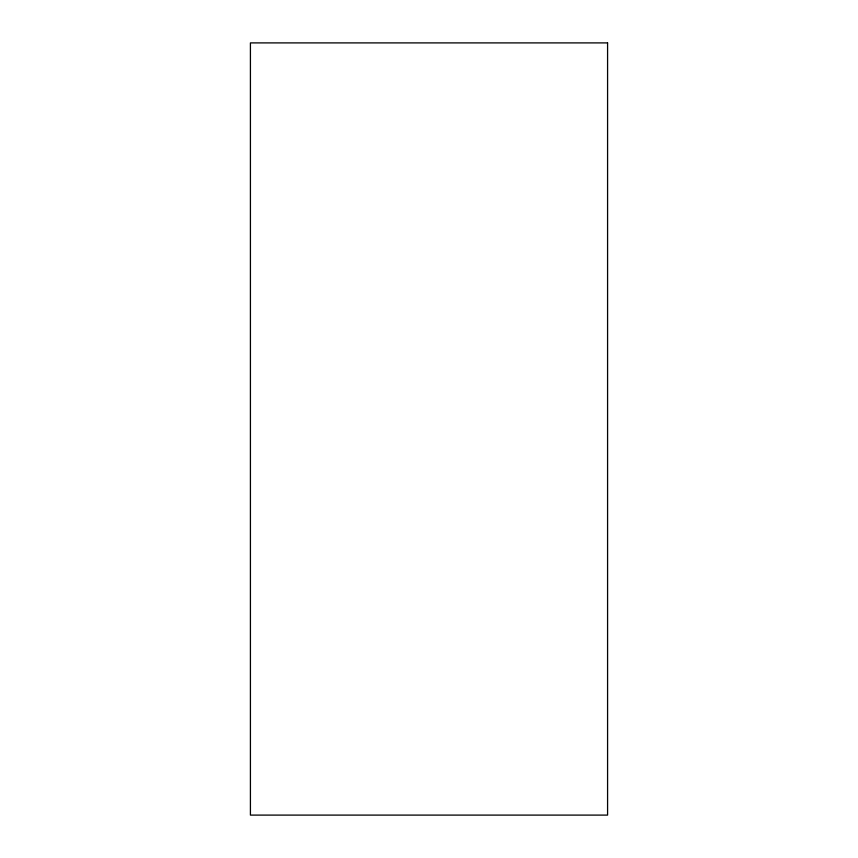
<?xml version="1.0" encoding="UTF-8"?>
<svg xmlns="http://www.w3.org/2000/svg" width="858" height="858" viewBox="0 0 858 858"><rect width="100%" height="100%" fill="white"/><g stroke="black" fill="none" stroke-linecap="round" stroke-linejoin="round"><path stroke-width="1.29" d="M607.582 42.9L250.418 42.9L250.418 815.1L607.582 815.1L607.582 42.9"/></g></svg>
